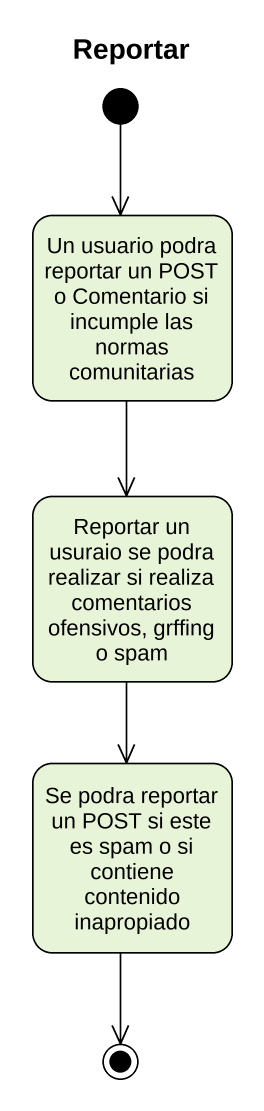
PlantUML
@startuml
title Reportar
hide empty description
state "Un usuario podra reportar un POST o Comentario si incumple las normas comunitarias" as Un_usuario_podra_reportar
state "Reportar un usuraio se podra realizar si realiza comentarios ofensivos, grffing o spam" as Reportar_un_usuraio_se
state "Se podra reportar un POST si este es spam o si contiene contenido inapropiado" as Se_podra_reportar_un_POST
[*] --> Un_usuario_podra_reportar
Un_usuario_podra_reportar --> Reportar_un_usuraio_se
Reportar_un_usuraio_se --> Se_podra_reportar_un_POST
Se_podra_reportar_un_POST --> [*]
@enduml
